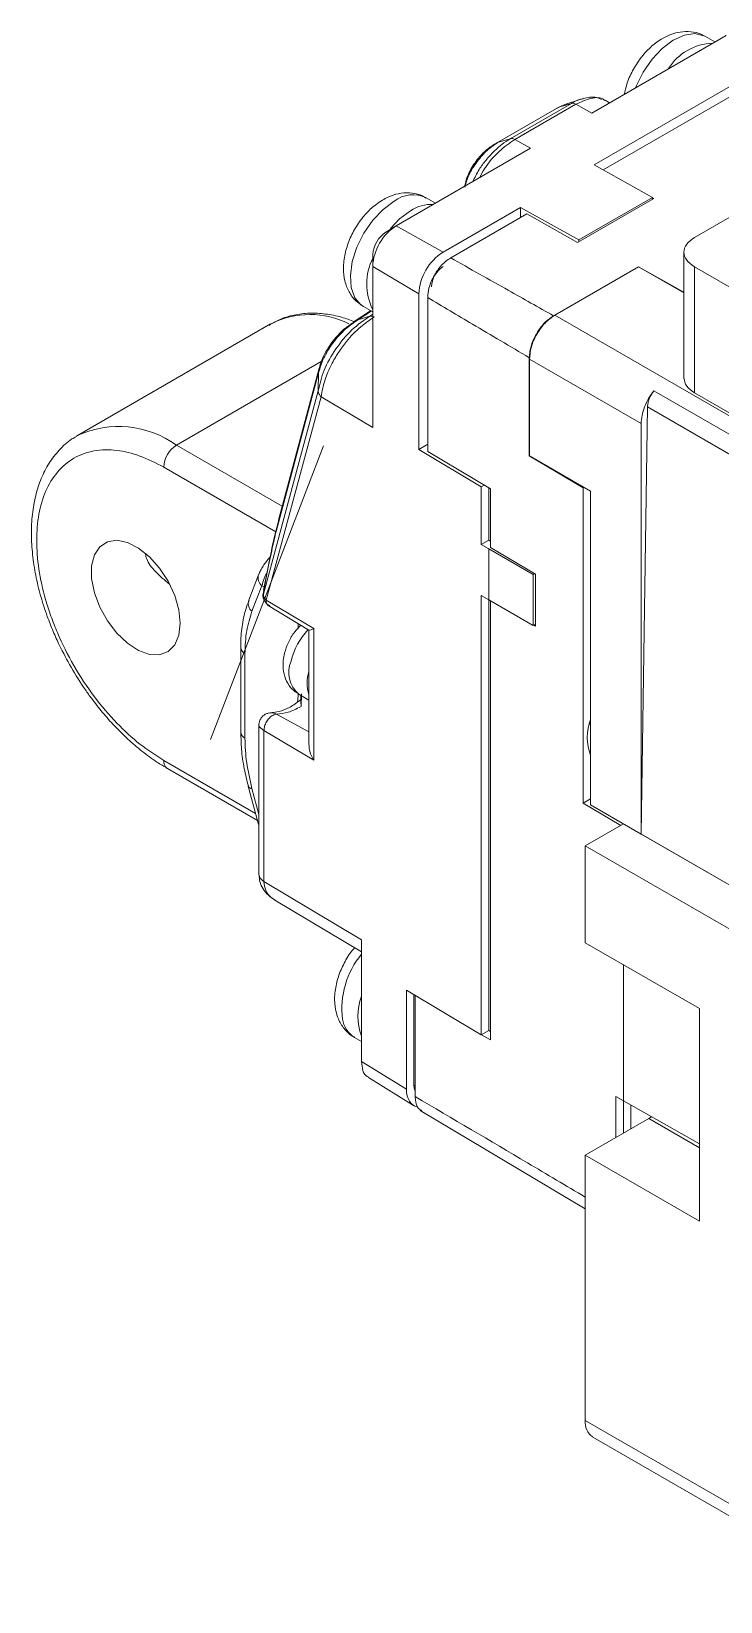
# Model space of a CAD drawing. Header units: inches. Extents: x 0.2 to 16.3, y 0.2 to 11.5.
# Drawn here: x 11.607 to 11.985, y 9.683 to 10.544 of the extents above; entities that cross this region are included whole.
import ezdxf

# ---------------------------------------------------------------- set-up
doc = ezdxf.new("R2010")
doc.units = ezdxf.units.IN
doc.header["$MEASUREMENT"] = 0
doc.linetypes.add('CENTERX2', pattern=[0.8, 0.5, -0.1, 0.1, -0.1])
doc.layers.add('CENTER_LINE', color=7, linetype='CENTERX2')

msp = doc.modelspace()

# ---------------------------------------------------------------- linework, layer by layer
at = {"color": 7, "linetype": 'Continuous', "lineweight": 18}
for p, q in [((11.98769, 10.54182), (11.91399, 10.49927)), ((11.98151, 10.53825), (11.97638, 10.54121)), ((11.91531, 10.47082), (12.01345, 10.52747)), ((11.92022, 10.46808), (12.01762, 10.52431)), ((11.9703, 10.43104), (12.12063, 10.51782)), ((11.89595, 10.50239), (11.86241, 10.48303)), ((11.90285, 10.50452), (11.86932, 10.48516)), ((11.90532, 10.50409), (11.87178, 10.48473)), ((11.8985, 10.50362), (11.89449, 10.50174)), ((11.90285, 10.50452), (11.89595, 10.50239)), ((11.90702, 10.5065), (11.90026, 10.50425)), ((11.90532, 10.50409), (11.91399, 10.49927)), ((11.90971, 10.50739), (11.90781, 10.50676)), ((11.92372, 10.50489), (11.92127, 10.50623)), ((11.89463, 10.50183), (11.86099, 10.4824)), ((11.86241, 10.48303), (11.86932, 10.48516)), ((11.88045, 10.47991), (11.80674, 10.43735)), ((11.87178, 10.48473), (11.88045, 10.47991)), ((11.94733, 10.45298), (11.91531, 10.47082)), ((11.84479, 10.46089), (11.8442, 10.45898)), ((11.8284, 10.44986), (11.82327, 10.45282)), ((11.94802, 10.45239), (11.90627, 10.42828)), ((11.90696, 10.42968), (11.94733, 10.45298)), ((11.94733, 10.45298), (11.94733, 10.45198)), ((11.94733, 10.45278), (11.94802, 10.45239)), ((11.87495, 10.44752), (11.83249, 10.42301)), ((11.83667, 10.41985), (11.87843, 10.44396)), ((11.87495, 10.44752), (11.90696, 10.42968)), ((11.87495, 10.44752), (11.87495, 10.44195)), ((11.90627, 10.42828), (11.87843, 10.44396)), ((11.80674, 10.43735), (11.80117, 10.43403)), ((11.83249, 10.42301), (11.80674, 10.43735)), ((11.90696, 10.42968), (11.90696, 10.42868)), ((11.79395, 10.4152), (11.79405, 10.42169)), ((11.96453, 10.42302), (11.96453, 10.35388)), ((11.79395, 10.4152), (11.79395, 10.3268)), ((11.81925, 10.40008), (11.79395, 10.4152)), ((11.89304, 10.3881), (11.93967, 10.41502)), ((11.93967, 10.41495), (11.89374, 10.38844)), ((11.93967, 10.41502), (11.96453, 10.40102)), ((11.93967, 10.41495), (11.93967, 10.41502)), ((11.96453, 10.4006), (11.93967, 10.41495)), ((12.11367, 10.3322), (11.9703, 10.41497)), ((11.9703, 10.41497), (11.9703, 10.34585)), ((11.81925, 10.31485), (11.81925, 10.40008)), ((11.7928, 10.39085), (11.78379, 10.38488)), ((11.78882, 10.39315), (11.79395, 10.39019)), ((11.82408, 10.31362), (11.82408, 10.39804)), ((11.738, 10.3836), (11.63221, 10.32253)), ((11.79235, 10.38788), (11.78584, 10.38587)), ((11.79395, 10.38899), (11.79235, 10.38788)), ((11.87976, 10.31129), (11.87976, 10.3651)), ((11.87982, 10.36433), (11.94106, 10.32897)), ((11.87982, 10.31128), (11.87982, 10.36433)), ((11.7643, 10.35691), (11.74222, 10.27451)), ((11.76466, 10.35933), (11.74256, 10.27686)), ((11.76407, 10.34691), (11.7643, 10.35691)), ((11.76494, 10.35898), (11.7643, 10.35691)), ((11.76407, 10.34691), (11.73401, 10.23542)), ((11.76564, 10.34372), (11.73557, 10.23223)), ((11.79395, 10.3268), (11.76564, 10.34372)), ((12.10204, 10.2698), (11.9703, 10.34585)), ((11.94457, 10.33812), (11.94106, 10.10394)), ((12.09908, 10.24892), (11.94457, 10.33812)), ((11.63153, 10.32212), (11.63221, 10.32253)), ((11.94106, 10.10394), (11.94106, 10.32897)), ((11.81925, 10.31485), (11.82408, 10.31764)), ((11.85345, 10.29441), (11.81925, 10.31485)), ((11.82408, 10.31362), (11.85845, 10.29328)), ((11.87976, 10.31129), (11.87982, 10.31132)), ((11.90932, 10.2938), (11.87976, 10.31129)), ((11.87982, 10.31128), (11.91323, 10.292)), ((11.85501, 10.29532), (11.85345, 10.29441)), ((11.85345, 10.26275), (11.85345, 10.29441)), ((11.85755, 10.26512), (11.85755, 10.29382)), ((11.85845, 10.29328), (11.85845, 10.26114)), ((11.90971, 10.29403), (11.90932, 10.2938)), ((11.90932, 10.12097), (11.90932, 10.2938)), ((11.91323, 10.292), (11.91323, 10.12001)), ((11.85755, 10.26512), (11.85345, 10.26275)), ((11.85345, 10.26275), (11.85755, 10.2603)), ((11.85845, 10.2646), (11.85755, 10.26512)), ((11.85845, 10.26114), (11.8832, 10.2465)), ((11.73701, 10.25253), (11.73695, 10.2523)), ((11.85755, 10.23232), (11.85755, 10.2603)), ((11.88191, 10.24623), (11.85755, 10.2603)), ((11.7314, 10.24612), (11.726, 10.23213)), ((11.73691, 10.25121), (11.73383, 10.23566)), ((11.73695, 10.2523), (11.73406, 10.23772)), ((11.88191, 10.24623), (11.88279, 10.24674)), ((11.88191, 10.21826), (11.88191, 10.24623)), ((11.8832, 10.2465), (11.8832, 10.21788)), ((11.72778, 10.22608), (11.73318, 10.24008)), ((11.73383, 10.23566), (11.73383, 10.23597)), ((11.73557, 10.23223), (11.76169, 10.21661)), ((11.73663, 10.22933), (11.75901, 10.21577)), ((11.85755, 10.23232), (11.85345, 10.23477)), ((11.85345, 9.99387), (11.85345, 10.23477)), ((11.85755, 10.23232), (11.88191, 10.21826)), ((11.85755, 9.99624), (11.85755, 10.23232)), ((11.85845, 10.2318), (11.85845, 9.99113)), ((11.75315, 10.21931), (11.75315, 10.21692)), ((11.88191, 10.21826), (11.8832, 10.21901)), ((11.8832, 10.21788), (11.88224, 10.21845)), ((11.75893, 10.21595), (11.75893, 10.15301)), ((11.76169, 10.21661), (11.76169, 10.14444)), ((11.72162, 10.20624), (11.72162, 10.15968)), ((11.72392, 10.15647), (11.72392, 10.20302)), ((11.75273, 10.17624), (11.75315, 10.17982)), ((11.75315, 10.18092), (11.75315, 10.17982)), ((11.75338, 10.18062), (11.75893, 10.17742)), ((11.75456, 10.17994), (11.75451, 10.17718)), ((11.75464, 10.17392), (11.75495, 10.18077)), ((11.75442, 10.17379), (11.75464, 10.17392)), ((11.73158, 10.16372), (11.73158, 10.08188)), ((11.73434, 10.16079), (11.73434, 10.07793)), ((11.76169, 10.14444), (11.73434, 10.16079)), ((11.68142, 10.13987), (11.73074, 10.1114)), ((11.72574, 10.13014), (11.73114, 10.10992)), ((11.91323, 10.12323), (11.90932, 10.12097)), ((11.92998, 10.10875), (11.90932, 10.12097)), ((11.94106, 10.10394), (11.91323, 10.12001)), ((11.73114, 10.10991), (11.73158, 10.10889)), ((11.93132, 10.10953), (11.91044, 10.09748)), ((11.93132, 10.10953), (12.43799, 9.81704)), ((11.93268, 10.10874), (11.93271, 10.10876)), ((11.91044, 10.04443), (11.91044, 10.09748)), ((11.91044, 10.09748), (12.51176, 9.75034)), ((11.93971, 10.10473), (11.93967, 10.10471)), ((11.94106, 10.10394), (12.01762, 10.05975)), ((11.73434, 10.07793), (11.7878, 10.04597)), ((11.74035, 10.06776), (11.7878, 10.0394)), ((11.7878, 10.04597), (11.7878, 9.97933)), ((11.97308, 10.00827), (11.91044, 10.04443)), ((11.93132, 9.95767), (11.93132, 10.03238)), ((11.81242, 10.0184), (11.85345, 9.99387)), ((11.81242, 9.96411), (11.81242, 10.0184)), ((11.81652, 9.96639), (11.81652, 10.01594)), ((11.8172, 10.01554), (11.8172, 10.01553)), ((11.8172, 10.01553), (11.81744, 10.01539)), ((11.8172, 10.01553), (11.8172, 9.96008)), ((11.97308, 10.00827), (11.97308, 9.89174)), ((11.85345, 9.99387), (11.85755, 9.99624)), ((11.85845, 9.99572), (11.85755, 9.99624)), ((11.78395, 9.99248), (11.7878, 9.99026)), ((11.85364, 9.99398), (11.85845, 9.99113)), ((11.7878, 9.97933), (11.81242, 9.96411)), ((11.79165, 9.97045), (11.81632, 9.9552)), ((11.9272, 9.96011), (11.93132, 9.95767)), ((11.9272, 9.93757), (11.9272, 9.96011)), ((11.82003, 9.95248), (11.91044, 9.89846)), ((11.93132, 9.95767), (11.97308, 9.93414)), ((11.93132, 9.95767), (11.93132, 9.93995)), ((11.9355, 9.94236), (11.9355, 9.95532)), ((11.94524, 9.94799), (11.91044, 9.9279)), ((11.94524, 9.94799), (11.94677, 9.94897)), ((11.91044, 9.78243), (11.91044, 9.9279)), ((11.91044, 9.9279), (11.97308, 9.89174)), ((12.87088, 9.22798), (11.91044, 9.78243)), ((11.91452, 9.77342), (12.87496, 9.21897))]:
    msp.add_line(p, q, dxfattribs=at)
at = {"color": 8, "linetype": 'Continuous', "lineweight": 18}
for p, q in [((11.89595, 10.50239), (11.89854, 10.50355)), ((11.86131, 10.48231), (11.86241, 10.48303)), ((11.78584, 10.38587), (11.79312, 10.39067)), ((11.78584, 10.38587), (11.78441, 10.38493)), ((11.89374, 10.38844), (12.10128, 10.26863)), ((11.68634, 10.31717), (11.76577, 10.36302)), ((12.09924, 10.25972), (11.94808, 10.34698)), ((11.68634, 10.31717), (11.74438, 10.28366)), ((11.67938, 10.30511), (11.74079, 10.26966)), ((11.73318, 10.24008), (11.73439, 10.23938)), ((11.75893, 10.15995), (11.74121, 10.1697)), ((11.72969, 10.11533), (11.67938, 10.14438)), ((11.73158, 10.11472), (11.72778, 10.12895)), ((11.8172, 9.966), (11.81652, 9.96639)), ((11.94524, 9.94799), (11.97308, 9.93192))]:
    msp.add_line(p, q, dxfattribs=at)
at = {"color": 8, "linetype": 'Continuous', "lineweight": 18, "flags": 128}
for points in [[(11.97638, 10.54121), (11.97549, 10.54167), (11.97048, 10.54282), (11.96477, 10.54198), (11.95869, 10.53923), (11.95265, 10.53472), (11.94702, 10.52875), (11.94215, 10.52169), (11.93835, 10.51398), (11.93802, 10.51314)], [(11.80567, 10.45089), (11.79963, 10.44641), (11.79399, 10.44046), (11.7891, 10.43341), (11.78528, 10.4257), (11.78277, 10.41783), (11.78171, 10.41027), (11.78219, 10.40352), (11.78417, 10.39799), (11.78752, 10.39403), (11.78882, 10.39315)], [(11.74222, 10.27451), (11.74235, 10.27588), (11.74256, 10.27686)], [(11.73695, 10.2523), (11.73692, 10.25206), (11.73691, 10.25121)], [(11.73158, 10.1093), (11.73121, 10.10973), (11.73114, 10.10992)]]:
    msp.add_lwpolyline(points, dxfattribs=at)
at = {"color": 7, "linetype": 'Continuous', "lineweight": 18, "flags": 128}
for points in [[(11.80369, 10.43603), (11.80868, 10.44119), (11.81472, 10.44567)], [(11.68843, 10.21952), (11.68766, 10.21297), (11.68541, 10.20771), (11.68183, 10.20408), (11.67712, 10.2023), (11.6716, 10.20249), (11.6656, 10.20463), (11.6595, 10.20859), (11.6537, 10.21412), (11.64854, 10.22087), (11.64436, 10.22843), (11.64142, 10.2363), (11.6399, 10.24401), (11.6399, 10.25106), (11.64142, 10.25701), (11.64436, 10.26149), (11.64854, 10.26422), (11.6537, 10.26502), (11.6595, 10.26385), (11.6656, 10.26077), (11.6716, 10.25599), (11.67712, 10.2498), (11.68183, 10.24259), (11.68541, 10.23481), (11.68766, 10.22696), (11.68843, 10.21952)], [(11.91278, 10.16518), (11.91298, 10.16435), (11.91323, 10.16361)]]:
    msp.add_lwpolyline(points, dxfattribs=at)
at = {"color": 7, "linetype": 'Continuous', "lineweight": 18}
for centre, radius, start, end in [((11.98114, 10.50816), 0.0294, 91.63243, 148.36219), ((11.82613, 10.42893), 0.02026, 86.98865, 124.26774), ((11.82172, 10.41394), 0.0278, 122.60548, 177.39452), ((11.80952, 10.42098), 0.01548, 122.60548, 177.39452), ((11.82169, 10.40558), 0.03106, 152.9528, 206.76994), ((11.848, 10.39877), 0.02877, 122.60548, 177.39452), ((11.83993, 10.40342), 0.01381, 122.60548, 177.39452), ((11.69449, 10.30443), 0.01513, 122.60548, 177.39452), ((11.73832, 10.23554), 0.00431, 181.66396, 230.32578), ((11.73144, 10.23044), 0.00569, 162.81116, 229.99819), ((11.77948, 10.18679), 0.02153, 162.73825, 197.29772), ((11.94107, 10.15698), 0.02953, 160.54426, 199.45574), ((11.81822, 10.00414), 0.03235, 160.14914, 199.85086), ((11.92009, 9.78137), 0.0097, 173.70115, 234.98667)]:
    msp.add_arc(centre, radius, start, end, dxfattribs=at)
at = {"color": 8, "linetype": 'Continuous', "lineweight": 18}
for centre, radius, start, end in [((11.81603, 10.43762), 0.01683, 64.51921, 127.96133), ((11.75962, 10.34118), 0.04761, 63.39226, 117.00729), ((11.65468, 10.27347), 0.05396, 54.0761, 114.61344), ((11.73681, 10.24443), 0.00567, 161.51779, 230.08068), ((11.78908, 10.18846), 0.04122, 137.92065, 165.46906), ((11.72557, 10.20664), 0.00398, 186.41339, 245.56242), ((11.76354, 10.19254), 0.01566, 156.44569, 229.54297), ((11.72556, 10.16008), 0.00396, 185.6948, 245.62534), ((11.68433, 10.1439), 0.00498, 174.45659, 233.42366), ((11.72767, 10.13111), 0.00216, 207.06082, 273.07999), ((11.73643, 10.08233), 0.00487, 185.36197, 244.61207), ((11.82415, 10.00815), 0.0471, 140.52211, 186.90857), ((11.79139, 10.0045), 0.01414, 188.19041, 238.26367)]:
    msp.add_arc(centre, radius, start, end, dxfattribs=at)
at = {"color": 7, "linetype": 'Continuous', "lineweight": 18}
msp.add_ellipse((11.82634, 9.97215), major_axis=(0.00984, 0.01705), ratio=0.577206, start_param=2.356266, end_param=3.323122, dxfattribs=at)
for points, knots in [([(11.97628, 10.54115), (11.97608, 10.54131), (11.97423, 10.5427), (11.96987, 10.54379), (11.96382, 10.54412), (11.95774, 10.54271), (11.95175, 10.53981), (11.94592, 10.53534), (11.94058, 10.52945), (11.93618, 10.52249), (11.93313, 10.51573), (11.93229, 10.51139), (11.93194, 10.50963)], [0, 0, 0, 0, 0.0128039, 0.1172909, 0.217909, 0.3203174, 0.4295644, 0.5472328, 0.6694885, 0.7921115, 0.9157346, 1, 1, 1, 1]), ([(11.89854, 10.50355), (11.89902, 10.50381), (11.89966, 10.50416), (11.90017, 10.5042), (11.9003, 10.50421)], [0, 0, 0, 0, 0.763439, 1, 1, 1, 1]), ([(11.9193, 10.50667), (11.91837, 10.50712), (11.91549, 10.50852), (11.91178, 10.50775), (11.90926, 10.50724)], [0, 0, 0, 0, 0.321883, 1, 1, 1, 1]), ([(11.86136, 10.48262), (11.85965, 10.4815), (11.85602, 10.47914), (11.85083, 10.47358), (11.84718, 10.46777), (11.84503, 10.46253), (11.84458, 10.45991), (11.84435, 10.45854)], [0, 0, 0, 0, 0.20444, 0.43169, 0.692093, 0.838771, 1, 1, 1, 1]), ([(11.79927, 10.45152), (11.79803, 10.45072), (11.79467, 10.44854), (11.78973, 10.44379), (11.78484, 10.43724), (11.78103, 10.42986), (11.77854, 10.422), (11.77766, 10.41432), (11.77843, 10.40729), (11.78068, 10.4013), (11.78414, 10.39635), (11.78735, 10.39421), (11.78887, 10.3932)], [0, 0, 0, 0, 0.064845, 0.175315, 0.285881, 0.396847, 0.509544, 0.625793, 0.729397, 0.82564, 0.917229, 1, 1, 1, 1]), ([(11.82304, 10.45265), (11.82205, 10.45327), (11.81932, 10.45495), (11.81406, 10.45575), (11.808, 10.45528), (11.80306, 10.45363), (11.80023, 10.45206), (11.79927, 10.45152)], [0, 0, 0, 0, 0.1395569, 0.382914, 0.6221172, 0.871554, 1, 1, 1, 1]), ([(11.82408, 10.39804), (11.82422, 10.39976), (11.82449, 10.40319), (11.82666, 10.4088), (11.82986, 10.41393), (11.8334, 10.41772), (11.83574, 10.41924), (11.83667, 10.41985)], [0, 0, 0, 0, 0.214702, 0.429404, 0.644089, 0.858766, 1, 1, 1, 1]), ([(11.83667, 10.41985), (11.8472, 10.41393), (11.86601, 10.40336), (11.88478, 10.39276), (11.89304, 10.3881)], [0, 0, 0, 0, 0.560004, 1, 1, 1, 1]), ([(11.87976, 10.3651), (11.86937, 10.37126), (11.8508, 10.38227), (11.83224, 10.39322), (11.82408, 10.39804)], [0, 0, 0, 0, 0.560005, 1, 1, 1, 1]), ([(11.784, 10.3849), (11.7816, 10.38577), (11.77623, 10.38773), (11.76796, 10.38928), (11.75923, 10.38975), (11.7507, 10.38869), (11.74317, 10.3865), (11.73893, 10.38395), (11.73712, 10.38286)], [0, 0, 0, 0, 0.14345, 0.320212, 0.498587, 0.679127, 0.863449, 1, 1, 1, 1]), ([(11.79235, 10.38788), (11.78904, 10.3856), (11.78243, 10.38102), (11.77345, 10.37012), (11.76661, 10.35803), (11.76491, 10.35062), (11.76407, 10.34691)], [0, 0, 0, 0, 0.2502245, 0.5000044, 0.7497637, 1, 1, 1, 1]), ([(11.7643, 10.35691), (11.76507, 10.35955), (11.76657, 10.36475), (11.77113, 10.37205), (11.77545, 10.3773), (11.78007, 10.382), (11.78358, 10.38435), (11.78584, 10.38587)], [0, 0, 0, 0, 0.256012, 0.50256, 0.638236, 0.766006, 1, 1, 1, 1]), ([(11.78481, 10.38547), (11.78284, 10.38419), (11.77867, 10.38149), (11.7726, 10.37518), (11.76822, 10.36864), (11.76552, 10.36279), (11.76481, 10.35986), (11.76444, 10.35833)], [0, 0, 0, 0, 0.206748, 0.436121, 0.696813, 0.842091, 1, 1, 1, 1]), ([(11.79482, 10.38745), (11.79232, 10.3858), (11.78705, 10.38232), (11.78032, 10.3752), (11.775, 10.36798), (11.7709, 10.36091), (11.7672, 10.35244), (11.76619, 10.34682), (11.76564, 10.34372)], [0, 0, 0, 0, 0.180061, 0.378365, 0.505739, 0.63991, 0.801206, 1, 1, 1, 1]), ([(11.79235, 10.38788), (11.79273, 10.38795), (11.79349, 10.38807), (11.79438, 10.38766), (11.79482, 10.38745)], [0, 0, 0, 0, 0.502742, 1, 1, 1, 1]), ([(11.89304, 10.3881), (11.89155, 10.38707), (11.88856, 10.38501), (11.88458, 10.38007), (11.88158, 10.37444), (11.87999, 10.36921), (11.87983, 10.36627), (11.87976, 10.3651)], [0, 0, 0, 0, 0.214702, 0.429406, 0.644091, 0.858768, 1, 1, 1, 1]), ([(11.76407, 10.34691), (11.76408, 10.34664), (11.76411, 10.34609), (11.76445, 10.34538), (11.76489, 10.34465), (11.7653, 10.34406), (11.76555, 10.34381), (11.76564, 10.34372)], [0, 0, 0, 0, 0.249886, 0.499926, 0.747959, 0.907794, 1, 1, 1, 1]), ([(11.63151, 10.32189), (11.6307, 10.32146), (11.62713, 10.31958), (11.62199, 10.31468), (11.61633, 10.30739), (11.61206, 10.29899), (11.60902, 10.28959), (11.60724, 10.27937), (11.6067, 10.26854), (11.60734, 10.25733), (11.60907, 10.246), (11.61179, 10.23462), (11.6151, 10.22431), (11.61868, 10.21522), (11.62287, 10.20585), (11.62642, 10.1994), (11.6286, 10.19543)], [0, 0, 0, 0, 0.024381, 0.108405, 0.186854, 0.266449, 0.346716, 0.426974, 0.506687, 0.585352, 0.662497, 0.736886, 0.812047, 0.866409, 0.917769, 1, 1, 1, 1]), ([(11.67938, 10.14438), (11.67501, 10.14717), (11.66626, 10.15276), (11.65331, 10.16477), (11.64095, 10.17925), (11.62982, 10.19612), (11.62226, 10.21123), (11.61748, 10.22345), (11.61372, 10.23514), (11.61059, 10.24931), (11.60938, 10.26515), (11.61059, 10.27961), (11.61438, 10.29237), (11.62077, 10.30296), (11.62982, 10.31059), (11.63912, 10.31394), (11.64731, 10.31475), (11.65556, 10.3143), (11.66626, 10.31188), (11.675, 10.30737), (11.67938, 10.30511)], [0, 0, 0, 0, 0.060004, 0.11999, 0.184292, 0.249958, 0.315624, 0.3478, 0.380008, 0.439987, 0.5, 0.559978, 0.619991, 0.684293, 0.749959, 0.815625, 0.8478, 0.880009, 0.939979, 1, 1, 1, 1]), ([(11.73691, 10.25121), (11.73779, 10.25552), (11.73954, 10.26405), (11.74134, 10.27104), (11.74222, 10.27451)], [0, 0, 0, 0, 0.504153, 1, 1, 1, 1]), ([(11.74261, 10.27703), (11.74166, 10.27333), (11.73977, 10.26595), (11.73793, 10.257), (11.73701, 10.25253)], [0, 0, 0, 0, 0.500641, 1, 1, 1, 1]), ([(11.66935, 10.2575), (11.66955, 10.25664), (11.67037, 10.25318), (11.67487, 10.24735), (11.6799, 10.24319), (11.68255, 10.241)], [0, 0, 0, 0, 0.135206, 0.543251, 1, 1, 1, 1]), ([(11.73752, 10.25558), (11.73686, 10.25482), (11.73553, 10.25327), (11.73384, 10.25087), (11.7324, 10.24847), (11.73176, 10.24697), (11.73144, 10.24622)], [0, 0, 0, 0, 0.244288, 0.492398, 0.744267, 1, 1, 1, 1]), ([(11.73379, 10.23439), (11.73376, 10.23452), (11.73367, 10.23494), (11.73376, 10.23537), (11.73383, 10.23566)], [0, 0, 0, 0, 0.312147, 1, 1, 1, 1]), ([(11.73401, 10.23542), (11.734, 10.23538), (11.73397, 10.23529), (11.73392, 10.23519), (11.73387, 10.23519), (11.73383, 10.23533), (11.73383, 10.23555), (11.73383, 10.23566)], [0, 0, 0, 0, 0.107272, 0.216266, 0.463262, 0.73307, 1, 1, 1, 1]), ([(11.72616, 10.23201), (11.72551, 10.23042), (11.72373, 10.22602), (11.72229, 10.21779), (11.72148, 10.21071), (11.72166, 10.20667), (11.72168, 10.2062)], [0, 0, 0, 0, 0.209657, 0.582007, 0.951551, 1, 1, 1, 1]), ([(11.73376, 10.2344), (11.73382, 10.23404), (11.73394, 10.23329), (11.73443, 10.23213), (11.73513, 10.23101), (11.73606, 10.23003), (11.73687, 10.22939), (11.73737, 10.22917), (11.73748, 10.22912)], [0, 0, 0, 0, 0.172426, 0.356137, 0.548146, 0.744845, 0.942599, 1, 1, 1, 1]), ([(11.73557, 10.23223), (11.7356, 10.2316), (11.73565, 10.23063), (11.73611, 10.22974), (11.73646, 10.22947), (11.73664, 10.22934)], [0, 0, 0, 0, 0.474028, 0.741263, 1, 1, 1, 1]), ([(11.75457, 10.21846), (11.75342, 10.2173), (11.75069, 10.21455), (11.74755, 10.2092), (11.74625, 10.2051), (11.74564, 10.20315)], [0, 0, 0, 0, 0.275492, 0.65622, 1, 1, 1, 1]), ([(11.76169, 10.21661), (11.76168, 10.2166), (11.76111, 10.21636), (11.75996, 10.21592), (11.75899, 10.21557), (11.75902, 10.21579), (11.75903, 10.2158)], [0, 0, 0, 0, 0.0106699, 0.3972726, 0.9585798, 1, 1, 1, 1]), ([(11.74564, 10.20315), (11.74537, 10.20184), (11.74468, 10.19847), (11.74482, 10.1932), (11.74649, 10.18779), (11.74936, 10.18337), (11.75214, 10.18156), (11.75342, 10.18073)], [0, 0, 0, 0, 0.152905, 0.392301, 0.61171, 0.82216, 1, 1, 1, 1]), ([(11.6286, 10.19543), (11.63115, 10.19123), (11.63473, 10.18533), (11.64064, 10.17714), (11.64591, 10.17044), (11.65252, 10.16301), (11.65973, 10.15587), (11.66751, 10.14923), (11.6748, 10.14381), (11.67951, 10.14109), (11.68143, 10.13998)], [0, 0, 0, 0, 0.179247, 0.252011, 0.372177, 0.495956, 0.627749, 0.764165, 0.903943, 1, 1, 1, 1]), ([(11.75487, 10.17795), (11.75437, 10.17755), (11.7535, 10.17686), (11.75065, 10.17454), (11.74646, 10.17246), (11.74156, 10.17071), (11.73913, 10.17056), (11.73804, 10.17049)], [0, 0, 0, 0, 0.078492, 0.137603, 0.445779, 0.75014, 1, 1, 1, 1]), ([(11.75464, 10.17392), (11.75464, 10.17505), (11.75464, 10.17646), (11.75453, 10.17706), (11.75451, 10.17718)], [0, 0, 0, 0, 0.804617, 1, 1, 1, 1]), ([(11.73843, 10.17049), (11.73783, 10.17045), (11.73665, 10.17036), (11.73506, 10.16969), (11.73378, 10.16878), (11.73264, 10.1675), (11.73188, 10.16593), (11.73154, 10.16454), (11.7316, 10.1639), (11.73162, 10.16378)], [0, 0, 0, 0, 0.166794, 0.328217, 0.477563, 0.609662, 0.80982, 0.965463, 1, 1, 1, 1]), ([(11.73911, 10.16905), (11.73849, 10.16861), (11.73724, 10.16772), (11.73566, 10.16554), (11.73456, 10.16308), (11.73441, 10.16155), (11.73434, 10.16079)], [0, 0, 0, 0, 0.25, 0.5, 0.75, 1, 1, 1, 1]), ([(11.73911, 10.16905), (11.73949, 10.16925), (11.74022, 10.16962), (11.74089, 10.16967), (11.74121, 10.1697)], [0, 0, 0, 0, 0.5237, 1, 1, 1, 1]), ([(11.74121, 10.1697), (11.74333, 10.1699), (11.74755, 10.17029), (11.75213, 10.17262), (11.75442, 10.17379)], [0, 0, 0, 0, 0.5, 1, 1, 1, 1]), ([(11.72168, 10.15965), (11.72174, 10.15664), (11.72187, 10.15021), (11.72328, 10.14027), (11.72498, 10.13337), (11.72578, 10.13014)], [0, 0, 0, 0, 0.3197216, 0.6809134, 1, 1, 1, 1]), ([(11.75902, 10.15301), (11.75905, 10.15214), (11.75914, 10.14972), (11.76035, 10.14678), (11.76142, 10.14488), (11.76168, 10.14446), (11.76169, 10.14444)], [0, 0, 0, 0, 0.304306, 0.842727, 0.990669, 1, 1, 1, 1]), ([(11.73164, 10.0817), (11.73173, 10.08042), (11.73193, 10.07766), (11.73377, 10.07379), (11.73659, 10.07031), (11.73908, 10.06862), (11.74033, 10.06778)], [0, 0, 0, 0, 0.2212657, 0.479283, 0.7396894, 1, 1, 1, 1]), ([(11.78405, 10.04164), (11.7836, 10.04115), (11.78133, 10.03871), (11.77815, 10.03327), (11.77485, 10.02571), (11.77306, 10.01771), (11.77292, 10.01147), (11.77356, 10.00802), (11.77372, 10.00715)], [0, 0, 0, 0, 0.053206, 0.264796, 0.478152, 0.696141, 0.922809, 1, 1, 1, 1]), ([(11.77372, 10.00715), (11.77413, 10.00561), (11.77508, 10.0021), (11.77803, 9.99735), (11.78126, 9.99387), (11.7836, 9.99284), (11.78412, 9.99261)], [0, 0, 0, 0, 0.255772, 0.586218, 0.907103, 1, 1, 1, 1]), ([(11.7878, 9.97933), (11.78796, 9.97761), (11.78829, 9.97421), (11.78994, 9.97132), (11.79145, 9.97075), (11.79176, 9.97064)], [0, 0, 0, 0, 0.4501153, 0.8894192, 1, 1, 1, 1]), ([(11.8172, 9.96308), (11.81704, 9.96339), (11.81656, 9.96428), (11.81654, 9.96556), (11.81652, 9.96639)], [0, 0, 0, 0, 0.351562, 1, 1, 1, 1]), ([(11.82088, 9.95224), (11.82025, 9.95261), (11.81863, 9.95356), (11.81743, 9.95648), (11.81727, 9.95906), (11.8172, 9.96008)], [0, 0, 0, 0, 0.277214, 0.713182, 1, 1, 1, 1])]:
    msp.add_open_spline(points, degree=3, knots=knots, dxfattribs=at)
at = {"color": 8, "linetype": 'Continuous', "lineweight": 18}
for points, knots in [([(11.90927, 10.50712), (11.90862, 10.50698), (11.9066, 10.50657), (11.90437, 10.50535), (11.90285, 10.50452)], [0, 0, 0, 0, 0.317534, 1, 1, 1, 1]), ([(11.90532, 10.50409), (11.9081, 10.50535), (11.91377, 10.5079), (11.91928, 10.50794), (11.92099, 10.50623), (11.92116, 10.50607)], [0, 0, 0, 0, 0.466349, 0.949327, 1, 1, 1, 1]), ([(11.86932, 10.48516), (11.86779, 10.48419), (11.86473, 10.48226), (11.86022, 10.4782), (11.85601, 10.47352), (11.85181, 10.468), (11.84989, 10.46389), (11.84884, 10.46166)], [0, 0, 0, 0, 0.1929603, 0.3851535, 0.5772776, 0.7696511, 1, 1, 1, 1]), ([(11.84466, 10.45925), (11.84484, 10.4601), (11.8453, 10.46223), (11.84693, 10.46592), (11.84919, 10.46991), (11.85257, 10.4746), (11.85711, 10.4795), (11.86073, 10.48191), (11.86241, 10.48303)], [0, 0, 0, 0, 0.104163, 0.258144, 0.403502, 0.540616, 0.78707, 1, 1, 1, 1]), ([(11.85246, 10.46375), (11.85334, 10.46542), (11.85612, 10.47073), (11.86305, 10.47865), (11.8689, 10.48273), (11.87178, 10.48473)], [0, 0, 0, 0, 0.188477, 0.600222, 1, 1, 1, 1]), ([(11.73594, 10.24718), (11.73591, 10.24713), (11.73522, 10.24607), (11.73419, 10.24359), (11.73355, 10.24137), (11.73318, 10.24008)], [0, 0, 0, 0, 0.0186625, 0.4264826, 1, 1, 1, 1]), ([(11.74121, 10.1697), (11.74074, 10.16993), (11.73978, 10.17039), (11.73887, 10.17046), (11.73841, 10.17049)], [0, 0, 0, 0, 0.495251, 1, 1, 1, 1]), ([(11.73434, 10.16079), (11.73392, 10.16106), (11.73308, 10.1616), (11.73219, 10.1624), (11.73172, 10.16313), (11.73146, 10.16363), (11.73159, 10.16378), (11.73159, 10.16378)], [0, 0, 0, 0, 0.2442059, 0.4899329, 0.7388337, 0.9924992, 1, 1, 1, 1]), ([(11.73434, 10.07793), (11.73455, 10.07628), (11.73499, 10.07288), (11.73756, 10.06955), (11.73974, 10.06823), (11.7404, 10.06784)], [0, 0, 0, 0, 0.398707, 0.820945, 1, 1, 1, 1]), ([(11.8172, 9.96008), (11.83773, 9.94796), (11.86881, 9.92961), (11.89989, 9.91119), (11.91044, 9.90494)], [0, 0, 0, 0, 0.660631, 1, 1, 1, 1])]:
    msp.add_open_spline(points, degree=3, knots=knots, dxfattribs=at)
at = {"color": 7, "linetype": 'Continuous', "lineweight": 18}
for points in [[(11.90285, 10.50452), (11.90323, 10.50459), (11.90398, 10.50471), (11.90487, 10.5043), (11.90532, 10.50409)], [(11.86932, 10.48516), (11.86969, 10.48523), (11.87045, 10.48535), (11.87134, 10.48494), (11.87178, 10.48473)], [(11.9703, 10.43104), (11.96868, 10.42986), (11.96545, 10.42752), (11.96407, 10.423), (11.96545, 10.41849), (11.96868, 10.41614), (11.9703, 10.41497)], [(11.89374, 10.38844), (11.89191, 10.38714), (11.88827, 10.38455), (11.88367, 10.37818), (11.88045, 10.37101), (11.88003, 10.36655), (11.87982, 10.36433)], [(11.96453, 10.35388), (11.9648, 10.35238), (11.96534, 10.34937), (11.96864, 10.34702), (11.9703, 10.34585)], [(11.94106, 10.32897), (11.94116, 10.33043), (11.94134, 10.33336), (11.94282, 10.33814), (11.94504, 10.34285), (11.94707, 10.3456), (11.94808, 10.34698)], [(11.94808, 10.34698), (11.94758, 10.3463), (11.94658, 10.34495), (11.94549, 10.34264), (11.94474, 10.34029), (11.94463, 10.33884), (11.94457, 10.33812)], [(11.72392, 10.20302), (11.72408, 10.20724), (11.72441, 10.21568), (11.72666, 10.22261), (11.72778, 10.22608)], [(11.72778, 10.12895), (11.72666, 10.13372), (11.72441, 10.14325), (11.72408, 10.15206), (11.72392, 10.15647)]]:
    msp.add_open_spline(points, degree=3, dxfattribs=at)
at = {"layer": 'CENTER_LINE', "linetype": 'CENTERX2', "lineweight": 18}
msp.add_line((11.76705, 10.31677), (11.70504, 10.15582), dxfattribs=at)

doc.saveas('drawing.dxf')
